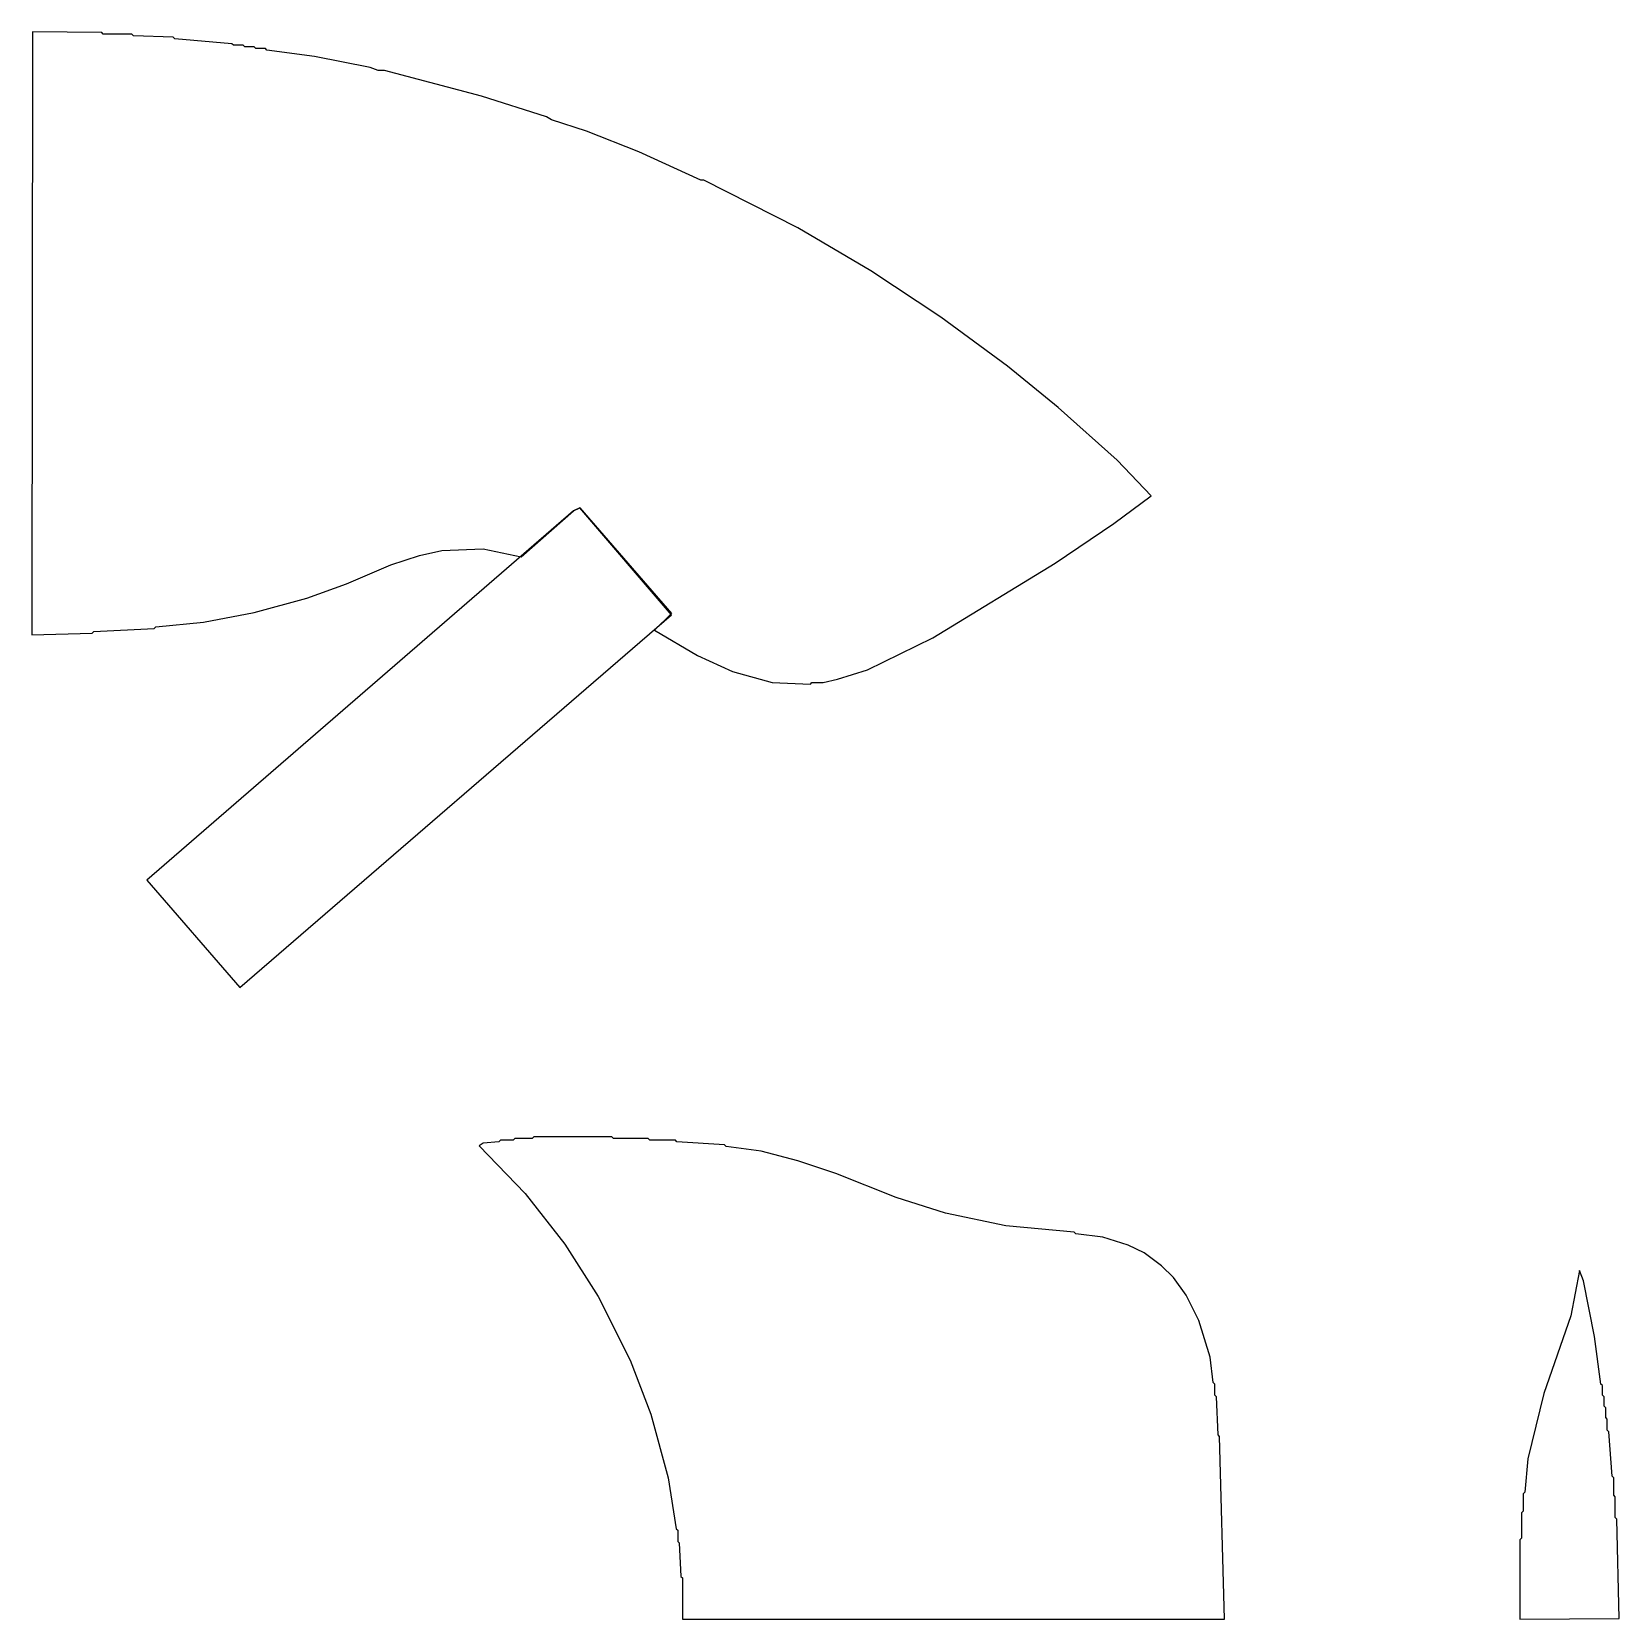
# Model space of a CAD drawing. Header units: metres. Extents: x 0 to 39, y 0 to 39.
import ezdxf

# ---------------------------------------------------------------- set-up
doc = ezdxf.new("R2010")
doc.units = ezdxf.units.M
doc.layers.add('AIR_HOLE', color=4, linetype='Continuous')
doc.layers.add('MAGNET', color=1, linetype='Continuous')

msp = doc.modelspace()

# ---------------------------------------------------------------- linework, layer by layer
at = {"layer": 'AIR_HOLE'}
for points in [[(0, 24.185), (1.483, 24.224), (1.523, 24.263), (3.006, 24.341), (3.045, 24.38), (4.216, 24.497), (5.465, 24.731), (6.754, 25.083), (7.73, 25.434), (8.823, 25.902), (9.526, 26.137), (10.072, 26.254), (11.087, 26.293), (12.024, 26.098), (13.312, 27.23), (13.468, 27.308), (15.713, 24.712), (15.303, 24.302), (16.357, 23.677), (17.216, 23.287), (18.192, 23.014), (19.129, 22.974), (19.168, 23.014), (19.441, 23.014), (19.793, 23.092), (20.535, 23.326), (22.135, 24.107), (25.141, 25.941), (26.586, 26.917), (27.503, 27.601), (26.664, 28.479), (25.219, 29.767), (23.97, 30.782), (22.33, 31.992), (20.613, 33.125), (18.817, 34.179), (16.514, 35.35), (16.435, 35.35), (14.913, 36.053), (13.625, 36.56), (12.766, 36.833), (12.649, 36.911), (11.048, 37.419), (8.667, 38.044), (8.511, 38.044), (8.315, 38.122), (6.949, 38.395), (5.778, 38.551), (5.739, 38.59), (5.505, 38.59), (5.465, 38.629), (5.231, 38.629), (5.192, 38.668), (4.958, 38.668), (4.919, 38.707), (3.514, 38.824), (3.474, 38.863), (2.498, 38.902), (2.459, 38.941), (1.757, 38.941), (1.718, 38.98), (0.02, 39)], [(29.299, 0), (29.182, 4.489), (29.143, 4.529), (29.104, 5.465), (29.065, 5.505), (29.065, 5.778), (29.026, 5.817), (28.947, 6.441), (28.674, 7.339), (28.362, 7.964), (28.05, 8.393), (27.757, 8.686), (27.327, 8.998), (26.937, 9.194), (26.312, 9.389), (25.649, 9.467), (25.61, 9.506), (23.931, 9.662), (22.447, 9.974), (21.237, 10.365), (19.754, 10.95), (18.817, 11.263), (17.919, 11.497), (17.06, 11.614), (17.021, 11.653), (15.85, 11.731), (15.811, 11.77), (15.186, 11.77), (15.147, 11.809), (14.288, 11.809), (14.249, 11.848), (12.336, 11.848), (12.297, 11.809), (11.868, 11.809), (11.829, 11.77), (11.517, 11.77), (11.477, 11.731), (11.087, 11.692), (10.989, 11.634), (12.122, 10.462), (13.098, 9.213), (13.917, 7.925), (14.698, 6.363), (15.206, 5.036), (15.635, 3.474), (15.83, 2.225), (15.869, 2.186), (15.869, 1.913), (15.908, 1.874), (15.947, 1.054), (15.986, 1.015), (15.986, 0)], [(39, 0.02), (38.941, 2.459), (38.902, 2.498), (38.902, 3.006), (38.863, 3.045), (38.863, 3.474), (38.824, 3.514), (38.746, 4.607), (38.707, 4.646), (38.707, 4.919), (38.668, 4.958), (38.668, 5.192), (38.629, 5.231), (38.629, 5.465), (38.59, 5.505), (38.59, 5.739), (38.551, 5.778), (38.395, 6.949), (38.122, 8.315), (38.024, 8.569), (37.809, 7.456), (37.146, 5.544), (36.755, 3.943), (36.677, 3.123), (36.638, 3.084), (36.638, 2.655), (36.599, 2.616), (36.599, 1.991), (36.56, 1.952), (36.56, 0)]]:
    msp.add_lwpolyline(points, close=True, dxfattribs=at)
at = {"layer": 'MAGNET'}
msp.add_lwpolyline([(13.468, 27.308), (13.312, 27.23), (2.83, 18.153), (5.114, 15.518), (15.713, 24.673), (13.468, 27.308)], close=True, dxfattribs=at)

doc.saveas('drawing.dxf')
